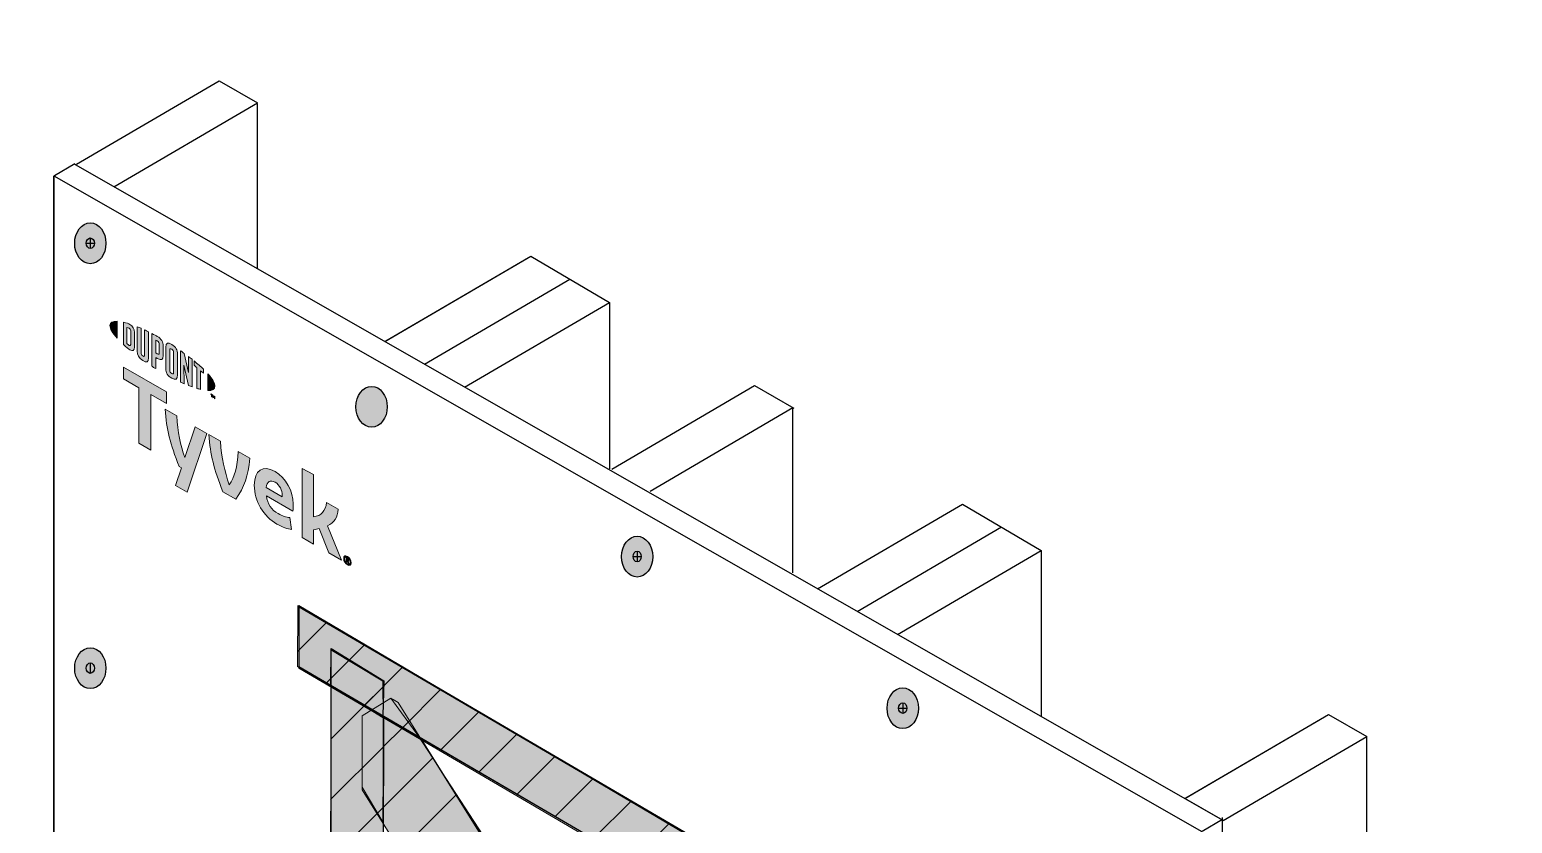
# Model space of a CAD drawing. Extents: x -1337 to 5791, y -3809 to 1769.
# Drawn here: x 3649.3 to 3996.5, y -1857.8 to -1672 of the extents above; entities that cross this region are included whole.
import ezdxf

# ---------------------------------------------------------------- set-up
doc = ezdxf.new("R2010")
doc.units = 0
doc.header["$MEASUREMENT"] = 0
for name, color, linetype, lineweight in [('.ATI-HATCH', 7, 'Continuous', 0), ('G-ANNO-TTLB', 7, 'Continuous', 0), ('Layer 12', 7, 'Continuous', 0), ('TYVEK', 7, 'Continuous', 0), ('WALL SCRATCH', 7, 'Continuous', 0), ('X-REF - TRACED', 7, 'Continuous', 0)]:
    doc.layers.add(name, color=color, linetype=linetype, lineweight=lineweight)
pattern_1 = [(45, (0, 0), (-7.071067, 7.07107), [])]

# ---------------------------------------------------------------- blocks, each defined once
blk = doc.blocks.new('Block_600')
at = {"layer": 'TYVEK', "true_color": 0x003b71, "transparency": 33554687}
h = blk.add_hatch(color=156, dxfattribs=at)
h.dxf.hatch_style = 2
edge = h.paths.add_edge_path()
edge.add_ellipse((3853.77, -1830.84), major_axis=(0, 4.78), ratio=0.766948, start_angle=0, end_angle=360)
at = {"layer": 'TYVEK', "color": 18, "lineweight": 25, "true_color": 0x000000}
for p, q in [((3853.77, -1829.58), (3853.77, -1832.05)), ((3852.8, -1830.81), (3854.74, -1830.81))]:
    blk.add_line(p, q, dxfattribs=at)
for centre, major_axis, ratio in [((3853.77, -1830.84), (0, 4.78), 0.766948), ((3853.77, -1830.81), (0, 1.23), 0.788846)]:
    blk.add_ellipse(centre, major_axis=major_axis, ratio=ratio, dxfattribs=at)
blk = doc.blocks.new('Block_601')
at = {"layer": 'TYVEK', "true_color": 0x003b71, "transparency": 33554687}
h = blk.add_hatch(color=156, dxfattribs=at)
h.dxf.hatch_style = 2
edge = h.paths.add_edge_path()
edge.add_ellipse((3791.57, -1795.35), major_axis=(0, 4.78), ratio=0.766948, start_angle=0, end_angle=360)
at = {"layer": 'TYVEK', "color": 18, "lineweight": 25, "true_color": 0x000000}
for p, q in [((3791.57, -1794.09), (3791.57, -1796.56)), ((3790.6, -1795.32), (3792.54, -1795.32))]:
    blk.add_line(p, q, dxfattribs=at)
blk.add_lwpolyline([(3791.06, -1790.99)], dxfattribs=at)
for centre, major_axis, ratio in [((3791.57, -1795.35), (0, 4.78), 0.766948), ((3791.57, -1795.32), (0, 1.23), 0.788846)]:
    blk.add_ellipse(centre, major_axis=major_axis, ratio=ratio, dxfattribs=at)
blk = doc.blocks.new('Block_602')
at = {"layer": 'TYVEK', "true_color": 0x003b71, "transparency": 33554687}
h = blk.add_hatch(color=156, dxfattribs=at)
h.dxf.hatch_style = 2
edge = h.paths.add_edge_path()
edge.add_ellipse((3663.5, -1722.01), major_axis=(0, 4.78), ratio=0.766948, start_angle=0, end_angle=360)
at = {"layer": 'TYVEK', "color": 18, "lineweight": 25, "true_color": 0x000000}
for p, q in [((3662.53, -1721.98), (3664.48, -1721.98)), ((3663.5, -1720.75), (3663.5, -1723.22))]:
    blk.add_line(p, q, dxfattribs=at)
for centre, major_axis, ratio in [((3663.5, -1722.01), (0, 4.78), 0.766948), ((3663.5, -1721.98), (0, 1.23), 0.788846)]:
    blk.add_ellipse(centre, major_axis=major_axis, ratio=ratio, dxfattribs=at)
blk = doc.blocks.new('Block_605')
at = {"layer": 'TYVEK', "true_color": 0x003b71, "transparency": 33554687}
h = blk.add_hatch(color=156, dxfattribs=at)
h.dxf.hatch_style = 2
edge = h.paths.add_edge_path()
edge.add_ellipse((3663.5, -1821.47), major_axis=(0, 4.78), ratio=0.766948, start_angle=0, end_angle=360)
at = {"layer": 'TYVEK', "color": 18, "lineweight": 25, "true_color": 0x000000}
blk.add_line((3663.5, -1820.2), (3663.5, -1822.67), dxfattribs=at)
for centre, major_axis, ratio in [((3663.5, -1821.47), (0, 4.78), 0.766948), ((3663.5, -1821.44), (0, 1.23), 0.788846)]:
    blk.add_ellipse(centre, major_axis=major_axis, ratio=ratio, dxfattribs=at)
blk = doc.blocks.new('Block_821')
at = {"layer": 'X-REF - TRACED', "true_color": 0x848484, "transparency": 33554687}
h = blk.add_hatch(color=252, dxfattribs=at)
h.dxf.hatch_style = 2
edge = h.paths.add_edge_path()
edge.add_spline(control_points=[(3668.09, -1741.26), (3668.09, -1741.99), (3668.7, -1743.02), (3669.77, -1744.21), (3669.77, -1744.21), (3669.77, -1740.27), (3669.77, -1740.27), (3668.7, -1740.23), (3668.09, -1740.55), (3668.09, -1741.26)], knot_values=[0, 0, 0, 0, 1, 1, 1, 2, 2, 2, 3, 3, 3, 3], degree=3, periodic=0)
h = blk.add_hatch(color=252, dxfattribs=at)
h.dxf.hatch_style = 2
edge = h.paths.add_edge_path()
edge.add_spline(control_points=[(3672.97, -1745.69), (3672.97, -1746), (3672.81, -1746.01), (3672.62, -1745.9), (3672.47, -1745.81), (3672.25, -1745.62), (3672.06, -1745.45), (3672.06, -1745.45), (3672.06, -1741.68), (3672.06, -1741.68), (3672.25, -1741.73), (3672.47, -1741.8), (3672.62, -1741.89), (3672.81, -1742), (3672.97, -1742.19), (3672.97, -1742.49), (3672.97, -1742.49), (3672.97, -1745.69), (3672.97, -1745.69)], knot_values=[0, 0, 0, 0, 1, 1, 1, 2, 2, 2, 3, 3, 3, 4, 4, 4, 5, 5, 5, 6, 6, 6, 6], degree=3, periodic=0)
edge = h.paths.add_edge_path()
edge.add_spline(control_points=[(3672.75, -1740.98), (3672.45, -1740.8), (3672.02, -1740.66), (3671.24, -1740.48), (3671.24, -1740.48), (3671.24, -1745.71), (3671.24, -1745.71), (3671.92, -1746.34), (3672.45, -1746.78), (3672.75, -1746.95), (3673.43, -1747.35), (3673.82, -1747.09), (3673.82, -1746.32), (3673.82, -1746.32), (3673.82, -1742.85), (3673.82, -1742.85), (3673.82, -1742.08), (3673.43, -1741.37), (3672.75, -1740.98)], knot_values=[0, 0, 0, 0, 1, 1, 1, 2, 2, 2, 3, 3, 3, 4, 4, 4, 5, 5, 5, 6, 6, 6, 6], degree=3, periodic=0)
h = blk.add_hatch(color=252, dxfattribs=at)
h.dxf.hatch_style = 2
edge = h.paths.add_edge_path()
edge.add_spline(control_points=[(3676.21, -1748.18), (3676.21, -1748.48), (3676.12, -1748.62), (3675.79, -1748.38), (3675.47, -1748.15), (3675.38, -1747.95), (3675.38, -1747.59), (3675.38, -1747.59), (3675.38, -1741.9), (3675.38, -1741.9), (3675.17, -1741.8), (3674.69, -1741.6), (3674.48, -1741.52), (3674.48, -1741.52), (3674.48, -1747.27), (3674.48, -1747.27), (3674.48, -1748.19), (3674.87, -1748.77), (3675.79, -1749.42), (3676.64, -1750.02), (3677.15, -1749.83), (3677.15, -1748.81), (3677.15, -1748.81), (3677.15, -1742.73), (3677.15, -1742.73), (3676.98, -1742.64), (3676.4, -1742.37), (3676.21, -1742.28), (3676.21, -1742.28), (3676.21, -1748.18), (3676.21, -1748.18)], knot_values=[0, 0, 0, 0, 1, 1, 1, 2, 2, 2, 3, 3, 3, 4, 4, 4, 5, 5, 5, 6, 6, 6, 7, 7, 7, 8, 8, 8, 9, 9, 9, 10, 10, 10, 10], degree=3, periodic=0)
h = blk.add_hatch(color=252, dxfattribs=at)
h.dxf.hatch_style = 2
edge = h.paths.add_edge_path()
edge.add_spline(control_points=[(3679.63, -1747.65), (3679.63, -1747.98), (3679.53, -1748.09), (3679.15, -1747.87), (3679.15, -1747.87), (3678.82, -1747.68), (3678.82, -1747.68), (3678.82, -1747.68), (3678.82, -1744.66), (3678.82, -1744.66), (3678.97, -1744.74), (3679.05, -1744.78), (3679.13, -1744.83), (3679.55, -1745.07), (3679.63, -1745.3), (3679.63, -1745.64), (3679.63, -1745.64), (3679.63, -1747.65), (3679.63, -1747.65)], knot_values=[0, 0, 0, 0, 1, 1, 1, 2, 2, 2, 3, 3, 3, 4, 4, 4, 5, 5, 5, 6, 6, 6, 6], degree=3, periodic=0)
edge = h.paths.add_edge_path()
edge.add_spline(control_points=[(3679.19, -1743.8), (3679.03, -1743.7), (3678.43, -1743.38), (3677.88, -1743.1), (3677.88, -1743.1), (3677.88, -1750.76), (3677.88, -1750.76), (3678.07, -1750.88), (3678.56, -1751.19), (3678.82, -1751.35), (3678.82, -1751.35), (3678.82, -1748.75), (3678.82, -1748.75), (3678.82, -1748.75), (3679.19, -1748.96), (3679.19, -1748.96), (3680.17, -1749.52), (3680.58, -1749.25), (3680.58, -1748.28), (3680.58, -1748.28), (3680.58, -1746.03), (3680.58, -1746.03), (3680.58, -1745.08), (3680.12, -1744.34), (3679.19, -1743.8)], knot_values=[0, 0, 0, 0, 1, 1, 1, 2, 2, 2, 3, 3, 3, 4, 4, 4, 5, 5, 5, 6, 6, 6, 7, 7, 7, 8, 8, 8, 8], degree=3, periodic=0)
h = blk.add_hatch(color=252, dxfattribs=at)
h.dxf.hatch_style = 2
edge = h.paths.add_edge_path()
edge.add_spline(control_points=[(3682.98, -1752.26), (3682.98, -1752.56), (3682.89, -1752.67), (3682.56, -1752.49), (3682.22, -1752.3), (3682.13, -1752.08), (3682.13, -1751.77), (3682.13, -1751.77), (3682.13, -1747), (3682.13, -1747), (3682.13, -1746.68), (3682.22, -1746.56), (3682.56, -1746.77), (3682.89, -1746.98), (3682.98, -1747.19), (3682.98, -1747.49), (3682.98, -1747.49), (3682.98, -1752.26), (3682.98, -1752.26)], knot_values=[0, 0, 0, 0, 1, 1, 1, 2, 2, 2, 3, 3, 3, 4, 4, 4, 5, 5, 5, 6, 6, 6, 6], degree=3, periodic=0)
edge = h.paths.add_edge_path()
edge.add_spline(control_points=[(3682.56, -1745.7), (3681.69, -1745.15), (3681.18, -1745.29), (3681.18, -1746.3), (3681.18, -1746.3), (3681.18, -1751.31), (3681.18, -1751.31), (3681.18, -1752.37), (3681.64, -1753.08), (3682.56, -1753.56), (3683.46, -1754.04), (3683.93, -1753.92), (3683.93, -1752.79), (3683.93, -1752.79), (3683.93, -1748.01), (3683.93, -1748.01), (3683.93, -1746.93), (3683.51, -1746.3), (3682.56, -1745.7)], knot_values=[0, 0, 0, 0, 1, 1, 1, 2, 2, 2, 3, 3, 3, 4, 4, 4, 5, 5, 5, 6, 6, 6, 6], degree=3, periodic=0)
h = blk.add_hatch(color=252, dxfattribs=at)
h.dxf.hatch_style = 2
edge = h.paths.add_edge_path()
edge.add_spline(control_points=[(3686.53, -1752.26), (3686.53, -1752.26), (3685.49, -1747.77), (3685.49, -1747.77), (3685.21, -1747.56), (3684.87, -1747.32), (3684.6, -1747.14), (3684.6, -1747.14), (3684.6, -1754.48), (3684.6, -1754.48), (3684.79, -1754.57), (3685.26, -1754.78), (3685.51, -1754.89), (3685.51, -1754.89), (3685.43, -1750.52), (3685.43, -1750.52), (3685.43, -1750.52), (3686.53, -1755.31), (3686.53, -1755.31), (3686.77, -1755.4), (3687.11, -1755.53), (3687.33, -1755.61), (3687.33, -1755.61), (3687.33, -1749.16), (3687.33, -1749.16), (3687.1, -1748.97), (3686.67, -1748.64), (3686.47, -1748.49), (3686.47, -1748.49), (3686.53, -1752.26), (3686.53, -1752.26)], knot_values=[0, 0, 0, 0, 1, 1, 1, 2, 2, 2, 3, 3, 3, 4, 4, 4, 5, 5, 5, 6, 6, 6, 7, 7, 7, 8, 8, 8, 9, 9, 9, 10, 10, 10, 10], degree=3, periodic=0)
h = blk.add_hatch(color=252, dxfattribs=at)
h.dxf.hatch_style = 2
edge = h.paths.add_edge_path()
edge.add_spline(control_points=[(3687.8, -1750.56), (3688.03, -1750.74), (3688.26, -1750.92), (3688.48, -1751.11), (3688.48, -1751.11), (3688.48, -1755.99), (3688.48, -1755.99), (3688.69, -1756.06), (3689.07, -1756.16), (3689.32, -1756.22), (3689.32, -1756.22), (3689.32, -1751.82), (3689.32, -1751.82), (3689.57, -1752.04), (3689.8, -1752.24), (3690.01, -1752.43), (3690.01, -1752.43), (3690.01, -1751.49), (3690.01, -1751.49), (3689.34, -1750.84), (3688.63, -1750.22), (3687.8, -1749.54), (3687.8, -1749.54), (3687.8, -1750.56), (3687.8, -1750.56)], knot_values=[0, 0, 0, 0, 1, 1, 1, 2, 2, 2, 3, 3, 3, 4, 4, 4, 5, 5, 5, 6, 6, 6, 7, 7, 7, 8, 8, 8, 8], degree=3, periodic=0)
h = blk.add_hatch(color=252, dxfattribs=at)
h.dxf.hatch_style = 2
edge = h.paths.add_edge_path()
edge.add_spline(control_points=[(3692.69, -1755.47), (3692.69, -1756.19), (3692.08, -1756.52), (3691.01, -1756.48), (3691.01, -1756.48), (3691.01, -1752.54), (3691.01, -1752.54), (3692.08, -1753.73), (3692.69, -1754.75), (3692.69, -1755.47)], knot_values=[0, 0, 0, 0, 1, 1, 1, 2, 2, 2, 3, 3, 3, 3], degree=3, periodic=0)
h = blk.add_hatch(color=252, dxfattribs=at)
h.dxf.hatch_style = 2
edge = h.paths.add_edge_path()
edge.add_spline(control_points=[(3692.19, -1757.56), (3692.19, -1757.56), (3692.3, -1757.61), (3692.3, -1757.61), (3692.3, -1757.61), (3692.45, -1757.97), (3692.45, -1757.97), (3692.45, -1757.97), (3692.6, -1757.79), (3692.6, -1757.79), (3692.6, -1757.79), (3692.69, -1757.84), (3692.69, -1757.84), (3692.69, -1757.84), (3692.69, -1758.41), (3692.69, -1758.41), (3692.69, -1758.41), (3692.6, -1758.36), (3692.6, -1758.36), (3692.6, -1758.36), (3692.6, -1757.95), (3692.6, -1757.95), (3692.6, -1757.95), (3692.45, -1758.14), (3692.45, -1758.14), (3692.45, -1758.14), (3692.44, -1758.13), (3692.44, -1758.13), (3692.44, -1758.13), (3692.29, -1757.77), (3692.29, -1757.77), (3692.29, -1757.77), (3692.29, -1758.18), (3692.29, -1758.18), (3692.29, -1758.18), (3692.19, -1758.12), (3692.19, -1758.12), (3692.19, -1758.12), (3692.19, -1757.56), (3692.19, -1757.56)], knot_values=[0, 0, 0, 0, 1, 1, 1, 2, 2, 2, 3, 3, 3, 4, 4, 4, 5, 5, 5, 6, 6, 6, 7, 7, 7, 8, 8, 8, 9, 9, 9, 10, 10, 10, 11, 11, 11, 12, 12, 12, 13, 13, 13, 13], degree=3, periodic=0)
edge = h.paths.add_edge_path()
edge.add_spline(control_points=[(3691.84, -1757.45), (3691.84, -1757.45), (3691.69, -1757.36), (3691.69, -1757.36), (3691.69, -1757.36), (3691.69, -1757.26), (3691.69, -1757.26), (3691.69, -1757.26), (3692.09, -1757.49), (3692.09, -1757.49), (3692.09, -1757.49), (3692.09, -1757.59), (3692.09, -1757.59), (3692.09, -1757.59), (3691.94, -1757.51), (3691.94, -1757.51), (3691.94, -1757.51), (3691.94, -1757.97), (3691.94, -1757.97), (3691.94, -1757.97), (3691.84, -1757.92), (3691.84, -1757.92), (3691.84, -1757.92), (3691.84, -1757.45), (3691.84, -1757.45)], knot_values=[0, 0, 0, 0, 1, 1, 1, 2, 2, 2, 3, 3, 3, 4, 4, 4, 5, 5, 5, 6, 6, 6, 7, 7, 7, 8, 8, 8, 8], degree=3, periodic=0)
at = {"layer": 'X-REF - TRACED'}
for points, knots in [([(3668.09, -1741.26), (3668.09, -1741.99), (3668.7, -1743.02), (3669.77, -1744.21), (3669.77, -1744.21), (3669.77, -1740.27), (3669.77, -1740.27), (3668.7, -1740.23), (3668.09, -1740.55), (3668.09, -1741.26)], [0, 0, 0, 0, 1, 1, 1, 2, 2, 2, 3, 3, 3, 3]), ([(3672.75, -1740.98), (3672.45, -1740.8), (3672.02, -1740.66), (3671.24, -1740.48), (3671.24, -1740.48), (3671.24, -1745.71), (3671.24, -1745.71), (3671.92, -1746.34), (3672.45, -1746.78), (3672.75, -1746.95), (3673.43, -1747.35), (3673.82, -1747.09), (3673.82, -1746.32), (3673.82, -1746.32), (3673.82, -1742.85), (3673.82, -1742.85), (3673.82, -1742.08), (3673.43, -1741.37), (3672.75, -1740.98)], [0, 0, 0, 0, 1, 1, 1, 2, 2, 2, 3, 3, 3, 4, 4, 4, 5, 5, 5, 6, 6, 6, 6]), ([(3672.97, -1745.69), (3672.97, -1746), (3672.81, -1746.01), (3672.62, -1745.9), (3672.47, -1745.81), (3672.25, -1745.62), (3672.06, -1745.45), (3672.06, -1745.45), (3672.06, -1741.68), (3672.06, -1741.68), (3672.25, -1741.73), (3672.47, -1741.8), (3672.62, -1741.89), (3672.81, -1742), (3672.97, -1742.19), (3672.97, -1742.49), (3672.97, -1742.49), (3672.97, -1745.69), (3672.97, -1745.69)], [0, 0, 0, 0, 1, 1, 1, 2, 2, 2, 3, 3, 3, 4, 4, 4, 5, 5, 5, 6, 6, 6, 6]), ([(3676.21, -1748.18), (3676.21, -1748.48), (3676.12, -1748.62), (3675.79, -1748.38), (3675.47, -1748.15), (3675.38, -1747.95), (3675.38, -1747.59), (3675.38, -1747.59), (3675.38, -1741.9), (3675.38, -1741.9), (3675.17, -1741.8), (3674.69, -1741.6), (3674.48, -1741.52), (3674.48, -1741.52), (3674.48, -1747.27), (3674.48, -1747.27), (3674.48, -1748.19), (3674.87, -1748.77), (3675.79, -1749.42), (3676.64, -1750.02), (3677.15, -1749.83), (3677.15, -1748.81), (3677.15, -1748.81), (3677.15, -1742.73), (3677.15, -1742.73), (3676.98, -1742.64), (3676.4, -1742.37), (3676.21, -1742.28), (3676.21, -1742.28), (3676.21, -1748.18), (3676.21, -1748.18)], [0, 0, 0, 0, 1, 1, 1, 2, 2, 2, 3, 3, 3, 4, 4, 4, 5, 5, 5, 6, 6, 6, 7, 7, 7, 8, 8, 8, 9, 9, 9, 10, 10, 10, 10]), ([(3679.19, -1743.8), (3679.03, -1743.7), (3678.43, -1743.38), (3677.88, -1743.1), (3677.88, -1743.1), (3677.88, -1750.76), (3677.88, -1750.76), (3678.07, -1750.88), (3678.56, -1751.19), (3678.82, -1751.35), (3678.82, -1751.35), (3678.82, -1748.75), (3678.82, -1748.75), (3678.82, -1748.75), (3679.19, -1748.96), (3679.19, -1748.96), (3680.17, -1749.52), (3680.58, -1749.25), (3680.58, -1748.28), (3680.58, -1748.28), (3680.58, -1746.03), (3680.58, -1746.03), (3680.58, -1745.08), (3680.12, -1744.34), (3679.19, -1743.8)], [0, 0, 0, 0, 1, 1, 1, 2, 2, 2, 3, 3, 3, 4, 4, 4, 5, 5, 5, 6, 6, 6, 7, 7, 7, 8, 8, 8, 8]), ([(3679.63, -1747.65), (3679.63, -1747.98), (3679.53, -1748.09), (3679.15, -1747.87), (3679.15, -1747.87), (3678.82, -1747.68), (3678.82, -1747.68), (3678.82, -1747.68), (3678.82, -1744.66), (3678.82, -1744.66), (3678.97, -1744.74), (3679.05, -1744.78), (3679.13, -1744.83), (3679.55, -1745.07), (3679.63, -1745.3), (3679.63, -1745.64), (3679.63, -1745.64), (3679.63, -1747.65), (3679.63, -1747.65)], [0, 0, 0, 0, 1, 1, 1, 2, 2, 2, 3, 3, 3, 4, 4, 4, 5, 5, 5, 6, 6, 6, 6]), ([(3682.56, -1745.7), (3681.69, -1745.15), (3681.18, -1745.29), (3681.18, -1746.3), (3681.18, -1746.3), (3681.18, -1751.31), (3681.18, -1751.31), (3681.18, -1752.37), (3681.64, -1753.08), (3682.56, -1753.56), (3683.46, -1754.04), (3683.93, -1753.92), (3683.93, -1752.79), (3683.93, -1752.79), (3683.93, -1748.01), (3683.93, -1748.01), (3683.93, -1746.93), (3683.51, -1746.3), (3682.56, -1745.7)], [0, 0, 0, 0, 1, 1, 1, 2, 2, 2, 3, 3, 3, 4, 4, 4, 5, 5, 5, 6, 6, 6, 6]), ([(3682.98, -1752.26), (3682.98, -1752.56), (3682.89, -1752.67), (3682.56, -1752.49), (3682.22, -1752.3), (3682.13, -1752.08), (3682.13, -1751.77), (3682.13, -1751.77), (3682.13, -1747), (3682.13, -1747), (3682.13, -1746.68), (3682.22, -1746.56), (3682.56, -1746.77), (3682.89, -1746.98), (3682.98, -1747.19), (3682.98, -1747.49), (3682.98, -1747.49), (3682.98, -1752.26), (3682.98, -1752.26)], [0, 0, 0, 0, 1, 1, 1, 2, 2, 2, 3, 3, 3, 4, 4, 4, 5, 5, 5, 6, 6, 6, 6]), ([(3686.53, -1752.26), (3686.53, -1752.26), (3685.49, -1747.77), (3685.49, -1747.77), (3685.21, -1747.56), (3684.87, -1747.32), (3684.6, -1747.14), (3684.6, -1747.14), (3684.6, -1754.48), (3684.6, -1754.48), (3684.79, -1754.57), (3685.26, -1754.78), (3685.51, -1754.89), (3685.51, -1754.89), (3685.43, -1750.52), (3685.43, -1750.52), (3685.43, -1750.52), (3686.53, -1755.31), (3686.53, -1755.31), (3686.77, -1755.4), (3687.11, -1755.53), (3687.33, -1755.61), (3687.33, -1755.61), (3687.33, -1749.16), (3687.33, -1749.16), (3687.1, -1748.97), (3686.67, -1748.64), (3686.47, -1748.49), (3686.47, -1748.49), (3686.53, -1752.26), (3686.53, -1752.26)], [0, 0, 0, 0, 1, 1, 1, 2, 2, 2, 3, 3, 3, 4, 4, 4, 5, 5, 5, 6, 6, 6, 7, 7, 7, 8, 8, 8, 9, 9, 9, 10, 10, 10, 10]), ([(3687.8, -1750.56), (3688.03, -1750.74), (3688.26, -1750.92), (3688.48, -1751.11), (3688.48, -1751.11), (3688.48, -1755.99), (3688.48, -1755.99), (3688.69, -1756.06), (3689.07, -1756.16), (3689.32, -1756.22), (3689.32, -1756.22), (3689.32, -1751.82), (3689.32, -1751.82), (3689.57, -1752.04), (3689.8, -1752.24), (3690.01, -1752.43), (3690.01, -1752.43), (3690.01, -1751.49), (3690.01, -1751.49), (3689.34, -1750.84), (3688.63, -1750.22), (3687.8, -1749.54), (3687.8, -1749.54), (3687.8, -1750.56), (3687.8, -1750.56)], [0, 0, 0, 0, 1, 1, 1, 2, 2, 2, 3, 3, 3, 4, 4, 4, 5, 5, 5, 6, 6, 6, 7, 7, 7, 8, 8, 8, 8]), ([(3692.69, -1755.47), (3692.69, -1756.19), (3692.08, -1756.52), (3691.01, -1756.48), (3691.01, -1756.48), (3691.01, -1752.54), (3691.01, -1752.54), (3692.08, -1753.73), (3692.69, -1754.75), (3692.69, -1755.47)], [0, 0, 0, 0, 1, 1, 1, 2, 2, 2, 3, 3, 3, 3]), ([(3691.84, -1757.45), (3691.84, -1757.45), (3691.69, -1757.36), (3691.69, -1757.36), (3691.69, -1757.36), (3691.69, -1757.26), (3691.69, -1757.26), (3691.69, -1757.26), (3692.09, -1757.49), (3692.09, -1757.49), (3692.09, -1757.49), (3692.09, -1757.59), (3692.09, -1757.59), (3692.09, -1757.59), (3691.94, -1757.51), (3691.94, -1757.51), (3691.94, -1757.51), (3691.94, -1757.97), (3691.94, -1757.97), (3691.94, -1757.97), (3691.84, -1757.92), (3691.84, -1757.92), (3691.84, -1757.92), (3691.84, -1757.45), (3691.84, -1757.45)], [0, 0, 0, 0, 1, 1, 1, 2, 2, 2, 3, 3, 3, 4, 4, 4, 5, 5, 5, 6, 6, 6, 7, 7, 7, 8, 8, 8, 8]), ([(3692.19, -1757.56), (3692.19, -1757.56), (3692.3, -1757.61), (3692.3, -1757.61), (3692.3, -1757.61), (3692.45, -1757.97), (3692.45, -1757.97), (3692.45, -1757.97), (3692.6, -1757.79), (3692.6, -1757.79), (3692.6, -1757.79), (3692.69, -1757.84), (3692.69, -1757.84), (3692.69, -1757.84), (3692.69, -1758.41), (3692.69, -1758.41), (3692.69, -1758.41), (3692.6, -1758.36), (3692.6, -1758.36), (3692.6, -1758.36), (3692.6, -1757.95), (3692.6, -1757.95), (3692.6, -1757.95), (3692.45, -1758.14), (3692.45, -1758.14), (3692.45, -1758.14), (3692.44, -1758.13), (3692.44, -1758.13), (3692.44, -1758.13), (3692.29, -1757.77), (3692.29, -1757.77), (3692.29, -1757.77), (3692.29, -1758.18), (3692.29, -1758.18), (3692.29, -1758.18), (3692.19, -1758.12), (3692.19, -1758.12), (3692.19, -1758.12), (3692.19, -1757.56), (3692.19, -1757.56)], [0, 0, 0, 0, 1, 1, 1, 2, 2, 2, 3, 3, 3, 4, 4, 4, 5, 5, 5, 6, 6, 6, 7, 7, 7, 8, 8, 8, 9, 9, 9, 10, 10, 10, 11, 11, 11, 12, 12, 12, 13, 13, 13, 13])]:
    blk.add_open_spline(points, degree=3, knots=knots, dxfattribs=at)
blk = doc.blocks.new('Block_825')
at = {"layer": 'X-REF - TRACED', "true_color": 0x848484, "transparency": 33554687}
h = blk.add_hatch(color=252, dxfattribs=at)
h.dxf.hatch_style = 2
h.paths.add_polyline_path([(3681.34, -1756.8), (3671.24, -1750.97), (3671.24, -1753.71), (3674.89, -1755.82), (3674.89, -1768.81), (3677.69, -1770.43), (3677.69, -1757.43), (3681.34, -1759.54)])
h = blk.add_hatch(color=252, dxfattribs=at)
h.dxf.hatch_style = 2
edge = h.paths.add_edge_path()
edge.add_spline(control_points=[(3698.13, -1770.74), (3697.96, -1774.48), (3697.21, -1776.66), (3696.05, -1778.53), (3694.94, -1775.35), (3694.21, -1772.32), (3693.99, -1768.35), (3693.99, -1768.35), (3691.27, -1766.78), (3691.27, -1766.78), (3691.56, -1771.47), (3692.45, -1774.88), (3694.56, -1780.17), (3694.56, -1780.17), (3697.56, -1781.9), (3697.56, -1781.9), (3699.6, -1779.01), (3700.45, -1776.6), (3700.84, -1772.3), (3700.84, -1772.3), (3698.13, -1770.74), (3698.13, -1770.74)], knot_values=[0, 0, 0, 0, 1, 1, 1, 2, 2, 2, 3, 3, 3, 4, 4, 4, 5, 5, 5, 6, 6, 6, 7, 7, 7, 7], degree=3, periodic=0)
h = blk.add_hatch(color=252, dxfattribs=at)
h.dxf.hatch_style = 2
edge = h.paths.add_edge_path()
edge.add_spline(control_points=[(3704.7, -1779.19), (3704.7, -1779.19), (3708.43, -1781.34), (3708.43, -1781.34), (3708.43, -1781.34), (3708.43, -1781.07), (3708.43, -1781.07), (3708.43, -1779.81), (3707.84, -1778.55), (3706.76, -1777.93), (3705.62, -1777.27), (3704.88, -1777.76), (3704.7, -1779.19)], knot_values=[0, 0, 0, 0, 1, 1, 1, 2, 2, 2, 3, 3, 3, 4, 4, 4, 4], degree=3, periodic=0)
edge = h.paths.add_edge_path()
edge.add_spline(control_points=[(3710.65, -1788.96), (3709.78, -1788.91), (3708.51, -1788.49), (3707.21, -1787.74), (3704.06, -1785.92), (3701.9, -1782.38), (3701.9, -1778.65), (3701.9, -1775.07), (3703.88, -1773.79), (3706.76, -1775.45), (3709.33, -1776.94), (3711.02, -1780), (3711.02, -1783.02), (3711.02, -1783.69), (3710.98, -1784.25), (3710.94, -1784.68), (3710.94, -1784.68), (3704.74, -1781.1), (3704.74, -1781.1), (3705, -1783.05), (3705.92, -1784.39), (3707.49, -1785.29), (3708.45, -1785.85), (3709.37, -1786.13), (3710.21, -1786.22), (3710.21, -1786.22), (3710.65, -1788.96), (3710.65, -1788.96)], knot_values=[0, 0, 0, 0, 1, 1, 1, 2, 2, 2, 3, 3, 3, 4, 4, 4, 5, 5, 5, 6, 6, 6, 7, 7, 7, 8, 8, 8, 9, 9, 9, 9], degree=3, periodic=0)
h = blk.add_hatch(color=252, dxfattribs=at)
h.dxf.hatch_style = 2
edge = h.paths.add_edge_path()
edge.add_spline(control_points=[(3719.04, -1788.16), (3719.04, -1788.16), (3722.3, -1796.18), (3722.3, -1796.18), (3722.3, -1796.18), (3719.35, -1794.48), (3719.35, -1794.48), (3719.35, -1794.48), (3717.1, -1788.8), (3717.1, -1788.8), (3716.69, -1788.9), (3716.26, -1788.98), (3715.78, -1789.05), (3715.78, -1789.05), (3715.78, -1792.42), (3715.78, -1792.42), (3715.78, -1792.42), (3713.08, -1790.86), (3713.08, -1790.86), (3713.08, -1790.86), (3713.08, -1774.74), (3713.08, -1774.74), (3713.08, -1774.74), (3715.78, -1776.14), (3715.78, -1776.14), (3715.78, -1776.14), (3715.78, -1786.06), (3715.78, -1786.06), (3717.63, -1785.75), (3718.53, -1784.7), (3718.84, -1782.7), (3718.84, -1782.7), (3721.53, -1784.25), (3721.53, -1784.25), (3721.47, -1786.15), (3720.61, -1787.38), (3719.04, -1788.16)], knot_values=[0, 0, 0, 0, 1, 1, 1, 2, 2, 2, 3, 3, 3, 4, 4, 4, 5, 5, 5, 6, 6, 6, 7, 7, 7, 8, 8, 8, 9, 9, 9, 10, 10, 10, 11, 11, 11, 12, 12, 12, 12], degree=3, periodic=0)
at = {"layer": 'X-REF - TRACED'}
blk.add_lwpolyline([(3681.34, -1756.8), (3671.24, -1750.97), (3671.24, -1753.71), (3674.89, -1755.82), (3674.89, -1768.81), (3677.69, -1770.43), (3677.69, -1757.43), (3681.34, -1759.54)], close=True, dxfattribs=at)
for points, knots in [([(3698.13, -1770.74), (3697.96, -1774.48), (3697.21, -1776.66), (3696.05, -1778.53), (3694.94, -1775.35), (3694.21, -1772.32), (3693.99, -1768.35), (3693.99, -1768.35), (3691.27, -1766.78), (3691.27, -1766.78), (3691.56, -1771.47), (3692.45, -1774.88), (3694.56, -1780.17), (3694.56, -1780.17), (3697.56, -1781.9), (3697.56, -1781.9), (3699.6, -1779.01), (3700.45, -1776.6), (3700.84, -1772.3), (3700.84, -1772.3), (3698.13, -1770.74), (3698.13, -1770.74)], [0, 0, 0, 0, 1, 1, 1, 2, 2, 2, 3, 3, 3, 4, 4, 4, 5, 5, 5, 6, 6, 6, 7, 7, 7, 7]), ([(3710.65, -1788.96), (3709.78, -1788.91), (3708.51, -1788.49), (3707.21, -1787.74), (3704.06, -1785.92), (3701.9, -1782.38), (3701.9, -1778.65), (3701.9, -1775.07), (3703.88, -1773.79), (3706.76, -1775.45), (3709.33, -1776.94), (3711.02, -1780), (3711.02, -1783.02), (3711.02, -1783.69), (3710.98, -1784.25), (3710.94, -1784.68), (3710.94, -1784.68), (3704.74, -1781.1), (3704.74, -1781.1), (3705, -1783.05), (3705.92, -1784.39), (3707.49, -1785.29), (3708.45, -1785.85), (3709.37, -1786.13), (3710.21, -1786.22), (3710.21, -1786.22), (3710.65, -1788.96), (3710.65, -1788.96)], [0, 0, 0, 0, 1, 1, 1, 2, 2, 2, 3, 3, 3, 4, 4, 4, 5, 5, 5, 6, 6, 6, 7, 7, 7, 8, 8, 8, 9, 9, 9, 9]), ([(3704.7, -1779.19), (3704.7, -1779.19), (3708.43, -1781.34), (3708.43, -1781.34), (3708.43, -1781.34), (3708.43, -1781.07), (3708.43, -1781.07), (3708.43, -1779.81), (3707.84, -1778.55), (3706.76, -1777.93), (3705.62, -1777.27), (3704.88, -1777.76), (3704.7, -1779.19)], [0, 0, 0, 0, 1, 1, 1, 2, 2, 2, 3, 3, 3, 4, 4, 4, 4]), ([(3719.04, -1788.16), (3719.04, -1788.16), (3722.3, -1796.18), (3722.3, -1796.18), (3722.3, -1796.18), (3719.35, -1794.48), (3719.35, -1794.48), (3719.35, -1794.48), (3717.1, -1788.8), (3717.1, -1788.8), (3716.69, -1788.9), (3716.26, -1788.98), (3715.78, -1789.05), (3715.78, -1789.05), (3715.78, -1792.42), (3715.78, -1792.42), (3715.78, -1792.42), (3713.08, -1790.86), (3713.08, -1790.86), (3713.08, -1790.86), (3713.08, -1774.74), (3713.08, -1774.74), (3713.08, -1774.74), (3715.78, -1776.14), (3715.78, -1776.14), (3715.78, -1776.14), (3715.78, -1786.06), (3715.78, -1786.06), (3717.63, -1785.75), (3718.53, -1784.7), (3718.84, -1782.7), (3718.84, -1782.7), (3721.53, -1784.25), (3721.53, -1784.25), (3721.47, -1786.15), (3720.61, -1787.38), (3719.04, -1788.16)], [0, 0, 0, 0, 1, 1, 1, 2, 2, 2, 3, 3, 3, 4, 4, 4, 5, 5, 5, 6, 6, 6, 7, 7, 7, 8, 8, 8, 9, 9, 9, 10, 10, 10, 11, 11, 11, 12, 12, 12, 12])]:
    blk.add_open_spline(points, degree=3, knots=knots, dxfattribs=at)
blk = doc.blocks.new('Block_824')
at = {"layer": 'X-REF - TRACED', "true_color": 0x848484, "transparency": 33554687}
h = blk.add_hatch(color=252, dxfattribs=at)
h.dxf.hatch_style = 2
edge = h.paths.add_edge_path()
edge.add_spline(control_points=[(3688.08, -1764.94), (3688.08, -1764.94), (3685.65, -1772.18), (3685.65, -1772.18), (3684.62, -1769.15), (3683.95, -1766.22), (3683.74, -1762.43), (3683.74, -1762.43), (3681.01, -1760.86), (3681.01, -1760.86), (3681.31, -1765.55), (3682.19, -1768.96), (3684.31, -1774.25), (3684.31, -1774.25), (3684.85, -1774.56), (3684.85, -1774.56), (3684.85, -1774.56), (3683.47, -1778.71), (3683.47, -1778.71), (3683.47, -1778.71), (3686.17, -1780.27), (3686.17, -1780.27), (3686.17, -1780.27), (3690.79, -1766.5), (3690.79, -1766.5), (3690.79, -1766.5), (3688.08, -1764.94), (3688.08, -1764.94)], knot_values=[0, 0, 0, 0, 1, 1, 1, 2, 2, 2, 3, 3, 3, 4, 4, 4, 5, 5, 5, 6, 6, 6, 7, 7, 7, 8, 8, 8, 9, 9, 9, 9], degree=3, periodic=0)
at = {"layer": 'X-REF - TRACED'}
blk.add_open_spline([(3688.08, -1764.94), (3688.08, -1764.94), (3685.65, -1772.18), (3685.65, -1772.18), (3684.62, -1769.15), (3683.95, -1766.22), (3683.74, -1762.43), (3683.74, -1762.43), (3681.01, -1760.86), (3681.01, -1760.86), (3681.31, -1765.55), (3682.19, -1768.96), (3684.31, -1774.25), (3684.31, -1774.25), (3684.85, -1774.56), (3684.85, -1774.56), (3684.85, -1774.56), (3683.47, -1778.71), (3683.47, -1778.71), (3683.47, -1778.71), (3686.17, -1780.27), (3686.17, -1780.27), (3686.17, -1780.27), (3690.79, -1766.5), (3690.79, -1766.5), (3690.79, -1766.5), (3688.08, -1764.94), (3688.08, -1764.94)], degree=3, knots=[0, 0, 0, 0, 1, 1, 1, 2, 2, 2, 3, 3, 3, 4, 4, 4, 5, 5, 5, 6, 6, 6, 7, 7, 7, 8, 8, 8, 9, 9, 9, 9], dxfattribs=at)
blk.add_blockref('Block_825', (0, 0), dxfattribs=at)
blk = doc.blocks.new('Block_826')
at = {"layer": 'X-REF - TRACED', "true_color": 0x848484, "transparency": 33554687}
h = blk.add_hatch(color=252, dxfattribs=at)
h.dxf.hatch_style = 2
edge = h.paths.add_edge_path()
edge.add_spline(control_points=[(3723.59, -1795.87), (3723.59, -1795.87), (3723.59, -1796.17), (3723.59, -1796.17), (3723.59, -1796.17), (3723.71, -1796.23), (3723.71, -1796.23), (3723.82, -1796.29), (3723.87, -1796.29), (3723.87, -1796.18), (3723.87, -1796.07), (3723.82, -1796), (3723.71, -1795.94), (3723.71, -1795.94), (3723.59, -1795.87), (3723.59, -1795.87)], knot_values=[0, 0, 0, 0, 1, 1, 1, 2, 2, 2, 3, 3, 3, 4, 4, 4, 5, 5, 5, 5], degree=3, periodic=0)
edge = h.paths.add_edge_path()
edge.add_spline(control_points=[(3723.4, -1795.57), (3723.4, -1795.57), (3723.71, -1795.75), (3723.71, -1795.75), (3723.94, -1795.89), (3724.06, -1796.08), (3724.06, -1796.29), (3724.06, -1796.43), (3724, -1796.5), (3723.89, -1796.49), (3723.95, -1796.65), (3724.02, -1796.82), (3724.12, -1797.01), (3724.12, -1797.01), (3723.89, -1796.87), (3723.89, -1796.87), (3723.81, -1796.7), (3723.75, -1796.56), (3723.7, -1796.41), (3723.7, -1796.41), (3723.59, -1796.35), (3723.59, -1796.35), (3723.59, -1796.35), (3723.59, -1796.7), (3723.59, -1796.7), (3723.59, -1796.7), (3723.4, -1796.59), (3723.4, -1796.59), (3723.4, -1796.59), (3723.4, -1795.57), (3723.4, -1795.57)], knot_values=[0, 0, 0, 0, 1, 1, 1, 2, 2, 2, 3, 3, 3, 4, 4, 4, 5, 5, 5, 6, 6, 6, 7, 7, 7, 8, 8, 8, 9, 9, 9, 10, 10, 10, 10], degree=3, periodic=0)
edge = h.paths.add_edge_path()
edge.add_spline(control_points=[(3723.72, -1795.49), (3723.29, -1795.25), (3723.05, -1795.39), (3723.05, -1795.9), (3723.05, -1796.41), (3723.29, -1796.83), (3723.72, -1797.07), (3724.14, -1797.32), (3724.39, -1797.18), (3724.39, -1796.67), (3724.39, -1796.16), (3724.14, -1795.74), (3723.72, -1795.49)], knot_values=[0, 0, 0, 0, 1, 1, 1, 2, 2, 2, 3, 3, 3, 4, 4, 4, 4], degree=3, periodic=0)
edge = h.paths.add_edge_path()
edge.add_spline(control_points=[(3723.72, -1795.29), (3724.24, -1795.59), (3724.59, -1796.18), (3724.59, -1796.79), (3724.59, -1797.39), (3724.24, -1797.57), (3723.72, -1797.27), (3723.19, -1796.96), (3722.84, -1796.39), (3722.84, -1795.78), (3722.84, -1795.17), (3723.19, -1794.98), (3723.72, -1795.29)], knot_values=[0, 0, 0, 0, 1, 1, 1, 2, 2, 2, 3, 3, 3, 4, 4, 4, 4], degree=3, periodic=0)
at = {"layer": 'X-REF - TRACED'}
for points, knots in [([(3723.72, -1795.29), (3724.24, -1795.59), (3724.59, -1796.18), (3724.59, -1796.79), (3724.59, -1797.39), (3724.24, -1797.57), (3723.72, -1797.27), (3723.19, -1796.96), (3722.84, -1796.39), (3722.84, -1795.78), (3722.84, -1795.17), (3723.19, -1794.98), (3723.72, -1795.29)], [0, 0, 0, 0, 1, 1, 1, 2, 2, 2, 3, 3, 3, 4, 4, 4, 4]), ([(3723.72, -1795.49), (3723.29, -1795.25), (3723.05, -1795.39), (3723.05, -1795.9), (3723.05, -1796.41), (3723.29, -1796.83), (3723.72, -1797.07), (3724.14, -1797.32), (3724.39, -1797.18), (3724.39, -1796.67), (3724.39, -1796.16), (3724.14, -1795.74), (3723.72, -1795.49)], [0, 0, 0, 0, 1, 1, 1, 2, 2, 2, 3, 3, 3, 4, 4, 4, 4]), ([(3723.4, -1795.57), (3723.4, -1795.57), (3723.71, -1795.75), (3723.71, -1795.75), (3723.94, -1795.89), (3724.06, -1796.08), (3724.06, -1796.29), (3724.06, -1796.43), (3724, -1796.5), (3723.89, -1796.49), (3723.95, -1796.65), (3724.02, -1796.82), (3724.12, -1797.01), (3724.12, -1797.01), (3723.89, -1796.87), (3723.89, -1796.87), (3723.81, -1796.7), (3723.75, -1796.56), (3723.7, -1796.41), (3723.7, -1796.41), (3723.59, -1796.35), (3723.59, -1796.35), (3723.59, -1796.35), (3723.59, -1796.7), (3723.59, -1796.7), (3723.59, -1796.7), (3723.4, -1796.59), (3723.4, -1796.59), (3723.4, -1796.59), (3723.4, -1795.57), (3723.4, -1795.57)], [0, 0, 0, 0, 1, 1, 1, 2, 2, 2, 3, 3, 3, 4, 4, 4, 5, 5, 5, 6, 6, 6, 7, 7, 7, 8, 8, 8, 9, 9, 9, 10, 10, 10, 10]), ([(3723.59, -1795.87), (3723.59, -1795.87), (3723.59, -1796.17), (3723.59, -1796.17), (3723.59, -1796.17), (3723.71, -1796.23), (3723.71, -1796.23), (3723.82, -1796.29), (3723.87, -1796.29), (3723.87, -1796.18), (3723.87, -1796.07), (3723.82, -1796), (3723.71, -1795.94), (3723.71, -1795.94), (3723.59, -1795.87), (3723.59, -1795.87)], [0, 0, 0, 0, 1, 1, 1, 2, 2, 2, 3, 3, 3, 4, 4, 4, 5, 5, 5, 5])]:
    blk.add_open_spline(points, degree=3, knots=knots, dxfattribs=at)
blk = doc.blocks.new('Block_823')
at = {"layer": 'X-REF - TRACED'}
for name in ['Block_824', 'Block_826']:
    blk.add_blockref(name, (0, 0), dxfattribs=at)
blk = doc.blocks.new('Block_822')
at = {"layer": 'X-REF - TRACED'}
blk.add_blockref('Block_823', (0, 0), dxfattribs=at)
blk = doc.blocks.new('Block_820')
at = {"layer": 'X-REF - TRACED'}
for name in ['Block_821', 'Block_822']:
    blk.add_blockref(name, (0, 0), dxfattribs=at)

msp = doc.modelspace()

# ---------------------------------------------------------------- hatches: boundary and pattern name
at = {"layer": '.ATI-HATCH', "true_color": 0x808080, "transparency": 33554483}
for points in [[(3878.73, -1918.81), (3878.73, -1904.53), (3712.42, -1807.17), (3712.33, -1821.45)], [(3719.88, -1816.87), (3732.24, -1824.42), (3732.09, -1832.3), (3731.85, -2068), (3719.82, -2061.06)]]:
    msp.add_hatch(color=8, dxfattribs=at).paths.add_polyline_path(points)
at = {"layer": '.ATI-HATCH', "true_color": 0x808080, "transparency": 33554687}
h = msp.add_hatch(color=8, dxfattribs=at)
edge = h.paths.add_edge_path()
edge.add_spline(control_points=[(3837.97, -1908.55), (3837.97, -1908.55), (3756.61, -1860.88), (3756.61, -1860.88), (3756.61, -1860.88), (3756, -1860.52), (3756, -1860.52), (3756, -1860.52), (3754.41, -1859.59), (3754.41, -1859.59), (3754.41, -1859.59), (3758.38, -1865.93), (3758.38, -1865.93), (3758.38, -1865.93), (3750.75, -1870.71), (3750.75, -1870.71), (3750.75, -1870.71), (3751.17, -1870.95), (3751.17, -1870.95), (3751.17, -1870.95), (3833.33, -1919.1), (3833.33, -1919.1), (3833.33, -1919.1), (3831.01, -1910.4), (3831.01, -1910.4), (3831.01, -1910.4), (3837.97, -1908.55), (3837.97, -1908.55)], knot_values=[0, 0, 0, 0, 1, 1, 1, 2, 2, 2, 3, 3, 3, 4, 4, 4, 5, 5, 5, 6, 6, 6, 7, 7, 7, 8, 8, 8, 9, 9, 9, 9], degree=3, periodic=0)
edge = h.paths.add_edge_path()
edge.add_spline(control_points=[(3754.41, -1859.59), (3754.41, -1859.59), (3735.6, -1829.5), (3735.6, -1829.5), (3735.6, -1829.5), (3734.41, -1828.8), (3734.41, -1828.8), (3734.41, -1828.8), (3734.37, -1828.78), (3734.37, -1828.78), (3734.37, -1828.78), (3733.86, -1828.48), (3733.86, -1828.48), (3733.86, -1828.48), (3727.19, -1832.65), (3727.19, -1832.65), (3727.19, -1832.65), (3727.19, -1833.59), (3727.19, -1833.59), (3727.19, -1833.59), (3727.15, -1848.2), (3727.15, -1848.2), (3727.15, -1848.2), (3727.14, -1848.32), (3727.14, -1848.32), (3727.14, -1848.32), (3727.14, -1849.92), (3727.14, -1849.92), (3727.14, -1849.92), (3743.12, -1875.48), (3743.12, -1875.48), (3743.12, -1875.48), (3743.84, -1875.03), (3743.84, -1875.03), (3743.84, -1875.03), (3744.04, -1874.91), (3744.04, -1874.91), (3744.04, -1874.91), (3750.66, -1870.76), (3750.66, -1870.76), (3750.66, -1870.76), (3750.66, -1870.65), (3750.66, -1870.65), (3750.66, -1870.65), (3750.75, -1870.71), (3750.75, -1870.71), (3750.75, -1870.71), (3758.38, -1865.93), (3758.38, -1865.93), (3758.38, -1865.93), (3754.41, -1859.59), (3754.41, -1859.59)], knot_values=[0, 0, 0, 0, 1, 1, 1, 2, 2, 2, 3, 3, 3, 4, 4, 4, 5, 5, 5, 6, 6, 6, 7, 7, 7, 8, 8, 8, 9, 9, 9, 10, 10, 10, 11, 11, 11, 12, 12, 12, 13, 13, 13, 14, 14, 14, 15, 15, 15, 16, 16, 16, 17, 17, 17, 17], degree=3, periodic=0)
at = {"layer": 'G-ANNO-TTLB', "true_color": 0xff00ff, "transparency": 33554687}
h = msp.add_hatch(color=6, dxfattribs=at)
edge = h.paths.add_edge_path()
edge.add_spline(control_points=[(5472, -3692.6), (5472, -3692.6), (2542.48, -3692.6), (2542.48, -3692.6), (2542.48, -3692.6), (2542.48, -1235.6), (2542.48, -1235.6), (2542.48, -1235.6), (5472, -1235.6), (5472, -1235.6), (5472, -1235.6), (5472, -3692.6), (5472, -3692.6)], knot_values=[0, 0, 0, 0, 1, 1, 1, 2, 2, 2, 3, 3, 3, 4, 4, 4, 4], degree=3, periodic=0)
edge = h.paths.add_edge_path()
edge.add_spline(control_points=[(2551.48, -1244.6), (2551.48, -1244.6), (2551.48, -3683.6), (2551.48, -3683.6), (2551.48, -3683.6), (5463, -3683.6), (5463, -3683.6), (5463, -3683.6), (5463, -1244.6), (5463, -1244.6), (5463, -1244.6), (2551.48, -1244.6), (2551.48, -1244.6)], knot_values=[0, 0, 0, 0, 1, 1, 1, 2, 2, 2, 3, 3, 3, 4, 4, 4, 4], degree=3, periodic=0)
edge.add_line((2551.48, -1244.6), (2551.48, -1244.6))
at = {"layer": 'Layer 12', "true_color": 0x000000, "transparency": 33554687}
h = msp.add_hatch(dxfattribs=at)
h.set_pattern_fill('_U', color=18, scale=10, angle=45, style=2, pattern_type=0)
h.set_pattern_definition(pattern_1)
h.paths.add_polyline_path([(3711.99, -1821.05), (3712.11, -1806.77), (3878.75, -1904.34), (3878.73, -1918.15)])
at = {"layer": 'Layer 12', "true_color": 0x000000, "transparency": 33554483}
h = msp.add_hatch(dxfattribs=at)
h.set_pattern_fill('_U', color=18, scale=10, angle=45, style=2, pattern_type=0)
h.set_pattern_definition(pattern_1)
h.paths.add_polyline_path([(3732.04, -1824.53), (3719.85, -1817.14), (3719.71, -1825.52), (3732.07, -1833.07)])
at = {"layer": 'Layer 12', "true_color": 0x000000, "transparency": 33554687}
h = msp.add_hatch(dxfattribs=at)
h.set_pattern_fill('_U', color=18, scale=10, angle=45, style=2, pattern_type=0)
h.set_pattern_definition(pattern_1)
h.paths.add_polyline_path([(3731.69, -2067.38), (3719.5, -2060.74), (3719.81, -1825.49), (3732.17, -1833.04)])
at = {"layer": 'Layer 12', "true_color": 0x000000, "transparency": 33554457}
h = msp.add_hatch(dxfattribs=at)
h.set_pattern_fill('_U', color=18, scale=10, angle=45, style=2, pattern_type=0)
h.set_pattern_definition(pattern_1)
h.paths.add_polyline_path([(3732.06, -1857.55), (3727.14, -1849.34), (3727.19, -1832.65), (3733.86, -1828.48), (3740.34, -1837.4), (3732.15, -1833)])
at = {"layer": 'Layer 12', "true_color": 0x000000, "transparency": 33554687}
h = msp.add_hatch(dxfattribs=at)
h.set_pattern_fill('_U', color=18, scale=10, angle=45, style=2, pattern_type=0)
h.set_pattern_definition(pattern_1)
h.paths.add_polyline_path([(3758.69, -1865.71), (3750.03, -1870.73), (3742.98, -1874.82), (3742.9, -1874.69), (3732.04, -1857.76), (3732.15, -1833), (3740.34, -1837.4), (3755.47, -1860.66)])
at = {"layer": 'TYVEK', "true_color": 0x003b71, "transparency": 33554687}
h = msp.add_hatch(color=156, dxfattribs=at)
h.dxf.hatch_style = 2
edge = h.paths.add_edge_path()
edge.add_ellipse((3729.37, -1760.28), major_axis=(0, 4.78), ratio=0.766948, start_angle=0, end_angle=360)

# ---------------------------------------------------------------- linework, layer by layer
at = {"layer": '.ATI-HATCH'}
for points in [[(3878.73, -1918.81), (3878.73, -1904.53), (3712.42, -1807.17), (3712.33, -1821.45)], [(3719.88, -1816.87), (3732.24, -1824.42), (3732.09, -1832.3), (3731.85, -2068), (3719.82, -2061.06)]]:
    msp.add_lwpolyline(points, close=True, dxfattribs=at)
msp.add_open_spline([(3754.41, -1859.59), (3754.41, -1859.59), (3735.6, -1829.5), (3735.6, -1829.5), (3735.6, -1829.5), (3734.41, -1828.8), (3734.41, -1828.8), (3734.41, -1828.8), (3734.37, -1828.78), (3734.37, -1828.78), (3734.37, -1828.78), (3733.86, -1828.48), (3733.86, -1828.48), (3733.86, -1828.48), (3727.19, -1832.65), (3727.19, -1832.65), (3727.19, -1832.65), (3727.19, -1833.59), (3727.19, -1833.59), (3727.19, -1833.59), (3727.15, -1848.2), (3727.15, -1848.2), (3727.15, -1848.2), (3727.14, -1848.32), (3727.14, -1848.32), (3727.14, -1848.32), (3727.14, -1849.92), (3727.14, -1849.92), (3727.14, -1849.92), (3743.12, -1875.48), (3743.12, -1875.48), (3743.12, -1875.48), (3743.84, -1875.03), (3743.84, -1875.03), (3743.84, -1875.03), (3744.04, -1874.91), (3744.04, -1874.91), (3744.04, -1874.91), (3750.66, -1870.76), (3750.66, -1870.76), (3750.66, -1870.76), (3750.66, -1870.65), (3750.66, -1870.65), (3750.66, -1870.65), (3750.75, -1870.71), (3750.75, -1870.71), (3750.75, -1870.71), (3758.38, -1865.93), (3758.38, -1865.93), (3758.38, -1865.93), (3754.41, -1859.59), (3754.41, -1859.59)], degree=3, knots=[0, 0, 0, 0, 1, 1, 1, 2, 2, 2, 3, 3, 3, 4, 4, 4, 5, 5, 5, 6, 6, 6, 7, 7, 7, 8, 8, 8, 9, 9, 9, 10, 10, 10, 11, 11, 11, 12, 12, 12, 13, 13, 13, 14, 14, 14, 15, 15, 15, 16, 16, 16, 17, 17, 17, 17], dxfattribs=at)
at = {"layer": 'G-ANNO-TTLB'}
for points in [[(5472, -3692.6), (5472, -3692.6), (2542.48, -3692.6), (2542.48, -3692.6), (2542.48, -3692.6), (2542.48, -1235.6), (2542.48, -1235.6), (2542.48, -1235.6), (5472, -1235.6), (5472, -1235.6), (5472, -1235.6), (5472, -3692.6), (5472, -3692.6)], [(2551.48, -1244.6), (2551.48, -1244.6), (2551.48, -3683.6), (2551.48, -3683.6), (2551.48, -3683.6), (5463, -3683.6), (5463, -3683.6), (5463, -3683.6), (5463, -1244.6), (5463, -1244.6), (5463, -1244.6), (2551.48, -1244.6), (2551.48, -1244.6)]]:
    msp.add_open_spline(points, degree=3, knots=[0, 0, 0, 0, 1, 1, 1, 2, 2, 2, 3, 3, 3, 4, 4, 4, 4], dxfattribs=at)
at = {"layer": 'Layer 12'}
for points in [[(3711.99, -1821.05), (3712.11, -1806.77), (3878.75, -1904.34), (3878.73, -1918.15)], [(3732.04, -1824.53), (3719.85, -1817.14), (3719.71, -1825.52), (3732.07, -1833.07)], [(3731.69, -2067.38), (3719.5, -2060.74), (3719.81, -1825.49), (3732.17, -1833.04)], [(3732.06, -1857.55), (3727.14, -1849.34), (3727.19, -1832.65), (3733.86, -1828.48), (3740.34, -1837.4), (3732.15, -1833)], [(3758.69, -1865.71), (3750.03, -1870.73), (3742.98, -1874.82), (3742.9, -1874.69), (3732.04, -1857.76), (3732.15, -1833), (3740.34, -1837.4), (3755.47, -1860.66)]]:
    msp.add_lwpolyline(points, close=True, dxfattribs=at)
at = {"layer": 'TYVEK', "color": 18, "lineweight": 30, "true_color": 0x000000}
msp.add_line((3654.99, -1706.21), (3654.99, -2128.48), dxfattribs=at)
at = {"layer": 'TYVEK', "color": 18, "lineweight": 25, "true_color": 0x000000}
for p, q in [((3654.99, -1706.21), (3923.78, -1859.69)), ((3712.33, -1806.77), (3878.73, -1904.83)), ((3712.33, -1806.77), (3712.33, -1821.05)), ((3712.33, -1821.05), (3878.73, -1918.15)), ((3719.82, -1825.84), (3719.82, -2061.06)), ((3731.85, -2068), (3732.24, -1832.81))]:
    msp.add_line(p, q, dxfattribs=at)
for points in [[(3719.82, -1825.43), (3719.88, -1816.87), (3732.24, -1824.42), (3732.04, -1832.56)], [(3740.74, -1837.73), (3754.86, -1860.3), (3758.24, -1865.71)]]:
    msp.add_lwpolyline(points, dxfattribs=at)
msp.add_ellipse((3729.37, -1760.28), major_axis=(0, 4.78), ratio=0.766948, dxfattribs=at)
at = {"layer": 'WALL SCRATCH', "color": 33, "lineweight": 25, "true_color": 0xcc9966}
for p, q in [((3660.29, -1703.51), (3693.7, -1683.94)), ((3660.29, -1703.51), (3693.7, -1683.94)), ((3693.7, -1683.94), (3702.67, -1689.13)), ((3669.03, -1708.82), (3702.67, -1689.13)), ((3702.65, -1727.99), (3702.65, -1689.25)), ((3732.44, -1745), (3766.63, -1724.99)), ((3732.69, -1744.85), (3766.1, -1725.29)), ((3766.63, -1724.99), (3785.08, -1735.84)), ((3741.73, -1750.31), (3775.78, -1730.37)), ((3751.17, -1755.7), (3785.08, -1735.84)), ((3785.08, -1735.85), (3785.08, -1774.77)), ((3785.64, -1774.88), (3819.05, -1755.31)), ((3819.05, -1755.31), (3828.26, -1760.59)), ((3794.59, -1780.01), (3828, -1760.44)), ((3828.02, -1799.18), (3828, -1760.45)), ((3833.83, -1802.9), (3867.76, -1783.03)), ((3867.76, -1783.03), (3886.22, -1793.88)), ((3843.12, -1808.2), (3876.91, -1788.41)), ((3852.56, -1813.59), (3886.22, -1793.88)), ((3886.22, -1793.89), (3886.22, -1832.81)), ((3920.08, -1851.83), (3953.49, -1832.27)), ((3953.49, -1832.27), (3962.46, -1837.45)), ((3928.82, -1857.14), (3962.46, -1837.45)), ((3962.44, -2261.94), (3962.44, -1837.57))]:
    msp.add_line(p, q, dxfattribs=at)
at = {"layer": 'WALL SCRATCH', "color": 2, "lineweight": 25, "true_color": 0xffff00}
for p, q in [((3659.9, -1703.4), (3655.09, -1706.19)), ((3660.04, -1703.66), (3659.78, -1703.51)), ((3928.83, -1857.14), (3660.04, -1703.66)), ((3928.68, -1856.89), (3923.87, -1859.67)), ((3928.68, -2280.78), (3928.68, -1856.42))]:
    msp.add_line(p, q, dxfattribs=at)
at = {"layer": 'WALL SCRATCH', "color": 18, "lineweight": 25, "true_color": 0x000000}
for points in [[(3711.62, -1786.96)], [(3711.93, -1787.12)]]:
    msp.add_lwpolyline(points, dxfattribs=at)
at = {"layer": 'WALL SCRATCH', "color": 8, "lineweight": 25, "true_color": 0x808080}
for points in [[(3750.61, -1789.19)], [(3750.92, -1789.35)]]:
    msp.add_lwpolyline(points, dxfattribs=at)
at = {"layer": 'WALL SCRATCH', "color": 252, "lineweight": 25, "true_color": 0x848484}
for points in [[(3750.61, -1792.71)], [(3750.61, -1792.71)], [(3750.92, -1792.87)], [(3750.92, -1792.87)]]:
    msp.add_lwpolyline(points, dxfattribs=at)
at = {"layer": 'WALL SCRATCH', "color": 33, "lineweight": 25, "true_color": 0xcc9966}
msp.add_lwpolyline([(3928.83, -1857.14), (3919.83, -1851.98), (3953.48, -1832.28), (3962.48, -1837.44)], dxfattribs=at)

# ---------------------------------------------------------------- block references
at = {"layer": 'TYVEK'}
for name in ['Block_602', 'Block_601', 'Block_605', 'Block_600']:
    msp.add_blockref(name, (0, 0), dxfattribs=at)
at = {"layer": 'X-REF - TRACED'}
msp.add_blockref('Block_820', (0, 0), dxfattribs=at)

doc.saveas('drawing.dxf')
